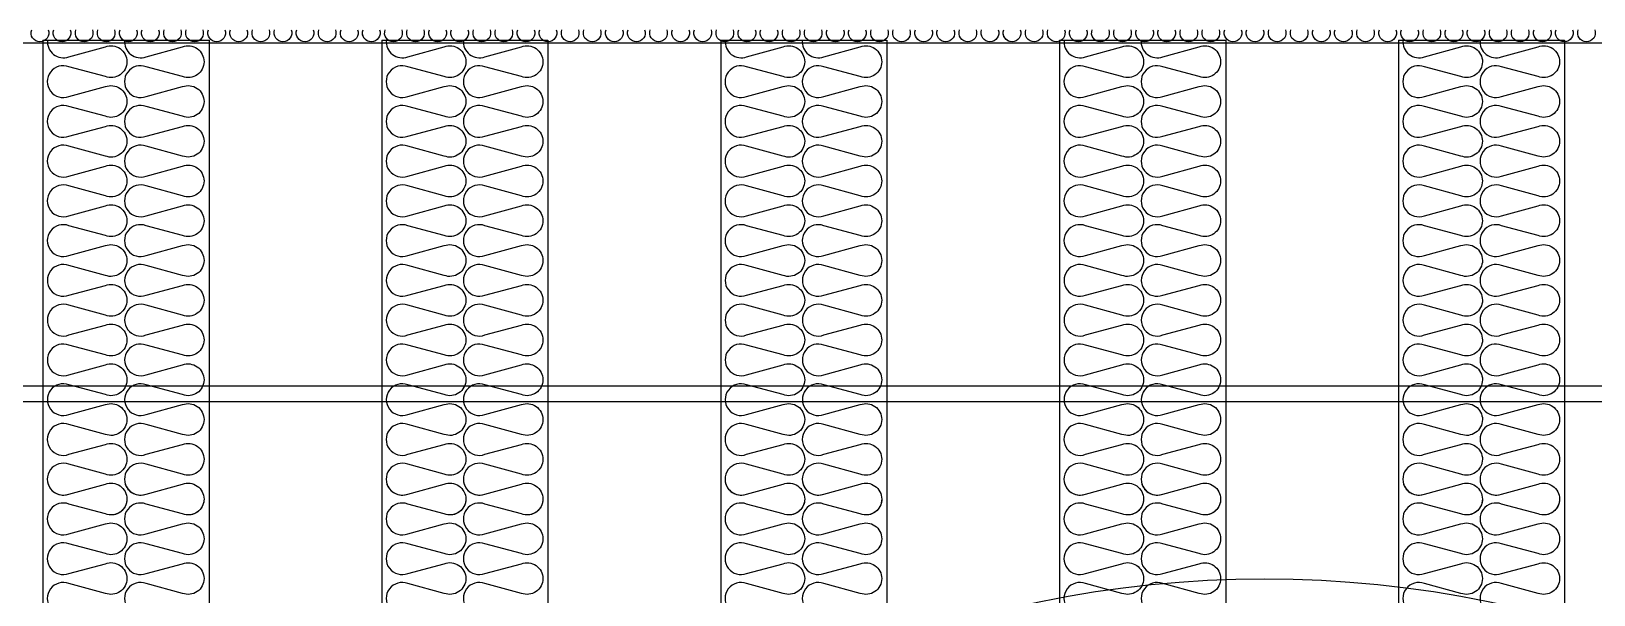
# Model space of a CAD drawing. Header units: millimetres. Extents: x 3692 to 33099, y 2878 to 23673.
# Drawn here: x 7715 to 9126, y 12062 to 12571 of the extents above; entities that cross this region are included whole.
import ezdxf

# ---------------------------------------------------------------- set-up
doc = ezdxf.new("R2010")
doc.units = ezdxf.units.MM
doc.layers.add('SMS', color=220, linetype='Continuous')
doc.layers.add('냉각탑', color=4, linetype='Continuous')

# ---------------------------------------------------------------- blocks, each defined once
blk = doc.blocks.new('A$C1FB73ED1')
blk.add_circle((1280, 1280), 1280)
blk = doc.blocks.new('3')
at = {"color": 7}
for p, q in [((10239.5, 12560.7), (7323.5, 12560.7)), ((7725.3, 12563.4), (7725.3, 9602.7)), ((7875.3, 12563.4), (7875.3, 9602.7)), ((8031.3, 12563.4), (8031.3, 9602.7)), ((8181.3, 12563.4), (8181.3, 9602.7)), ((8337.3, 12563.4), (8337.3, 9602.7)), ((8487.3, 12563.4), (8487.3, 9602.7)), ((8643.3, 12563.4), (8643.3, 9602.7)), ((8793.3, 12563.4), (8793.3, 9602.7)), ((8949.3, 12563.4), (8949.3, 9602.7)), ((9099.3, 12563.4), (9099.3, 9602.7))]:
    blk.add_line(p, q, dxfattribs=at)
for p, q in [((7725.3, 12563.4), (7875.3, 12563.4)), ((8031.3, 12563.4), (8181.3, 12563.4)), ((8337.3, 12563.4), (8487.3, 12563.4)), ((8643.3, 12563.4), (8793.3, 12563.4)), ((8949.3, 12563.4), (9099.3, 12563.4)), ((7533.7, 12251.2), (10131.2, 12251.2)), ((7472.7, 12237.1), (10131.2, 12237.1))]:
    blk.add_line(p, q)
at = {"layer": 'SMS', "color": 5}
for points in [[(8029.2, 12572.7, -0.524856), (8021.8, 12561.9, -0.524856), (8014.3, 12572.7)], [(8009.3, 12572.7, -0.524856), (8001.8, 12561.9, -0.524856), (7994.4, 12572.7)], [(7989.3, 12572.7, -0.524856), (7981.9, 12561.9, -0.524856), (7974.4, 12572.7)], [(7969.4, 12572.7, -0.524856), (7961.9, 12561.9, -0.524856), (7954.5, 12572.7)], [(7949.4, 12572.7, -0.524856), (7942, 12561.9, -0.524856), (7934.5, 12572.7)], [(7929.5, 12572.7, -0.524856), (7922, 12561.9, -0.524856), (7914.6, 12572.7)], [(7909.5, 12572.7, -0.524856), (7902.1, 12561.9, -0.524856), (7894.6, 12572.7)], [(7889.6, 12572.7, -0.524856), (7882.1, 12561.9, -0.524856), (7874.7, 12572.7)], [(7869.6, 12572.7, -0.524856), (7862.2, 12561.9, -0.524856), (7854.7, 12572.7)], [(7849.7, 12572.7, -0.524856), (7842.2, 12561.9, -0.524856), (7834.8, 12572.7)], [(7829.7, 12572.7, -0.524856), (7822.3, 12561.9, -0.524856), (7814.8, 12572.7)], [(7809.8, 12572.7, -0.524856), (7802.3, 12561.9, -0.524856), (7794.9, 12572.7)], [(7789.8, 12572.7, -0.524856), (7782.4, 12561.9, -0.524856), (7774.9, 12572.7)], [(7769.9, 12572.7, -0.524856), (7762.4, 12561.9, -0.524856), (7755, 12572.7)], [(7749.9, 12572.7, -0.524856), (7742.5, 12561.9, -0.524856), (7735, 12572.7)], [(7730, 12572.7, -0.524856), (7722.5, 12561.9, -0.524856), (7715.1, 12572.7)], [(8607.8, 12572.7, -0.524856), (8600.3, 12561.9, -0.524856), (8592.9, 12572.7)], [(8587.8, 12572.7, -0.524856), (8580.4, 12561.9, -0.524856), (8572.9, 12572.7)], [(8567.9, 12572.7, -0.524856), (8560.4, 12561.9, -0.524856), (8553, 12572.7)], [(8547.9, 12572.7, -0.524856), (8540.5, 12561.9, -0.524856), (8533, 12572.7)], [(8528, 12572.7, -0.524856), (8520.5, 12561.9, -0.524856), (8513.1, 12572.7)], [(8508, 12572.7, -0.524856), (8500.6, 12561.9, -0.524856), (8493.1, 12572.7)], [(8488.1, 12572.7, -0.524856), (8480.6, 12561.9, -0.524856), (8473.2, 12572.7)], [(8468.1, 12572.7, -0.524856), (8460.7, 12561.9, -0.524856), (8453.2, 12572.7)], [(8448.2, 12572.7, -0.524856), (8440.7, 12561.9, -0.524856), (8433.3, 12572.7)], [(8428.2, 12572.7, -0.524856), (8420.8, 12561.9, -0.524856), (8413.3, 12572.7)], [(8408.3, 12572.7, -0.524856), (8400.8, 12561.9, -0.524856), (8393.4, 12572.7)], [(8388.3, 12572.7, -0.524856), (8380.9, 12561.9, -0.524856), (8373.4, 12572.7)], [(8368.4, 12572.7, -0.524856), (8360.9, 12561.9, -0.524856), (8353.5, 12572.7)], [(8348.4, 12572.7, -0.524856), (8341, 12561.9, -0.524856), (8333.5, 12572.7)], [(8328.5, 12572.7, -0.524856), (8321, 12561.9, -0.524856), (8313.6, 12572.7)], [(8308.5, 12572.7, -0.524856), (8301.1, 12561.9, -0.524856), (8293.6, 12572.7)], [(8288.6, 12572.7, -0.524856), (8281.1, 12561.9, -0.524856), (8273.7, 12572.7)], [(8268.6, 12572.7, -0.524856), (8261.2, 12561.9, -0.524856), (8253.7, 12572.7)], [(8248.7, 12572.7, -0.524856), (8241.2, 12561.9, -0.524856), (8233.8, 12572.7)], [(8228.7, 12572.7, -0.524856), (8221.3, 12561.9, -0.524856), (8213.8, 12572.7)], [(8208.8, 12572.7, -0.524856), (8201.3, 12561.9, -0.524856), (8193.9, 12572.7)], [(8188.8, 12572.7, -0.524856), (8181.4, 12561.9, -0.524856), (8173.9, 12572.7)], [(8168.9, 12572.7, -0.524856), (8161.4, 12561.9, -0.524856), (8154, 12572.7)], [(8148.9, 12572.7, -0.524856), (8141.5, 12561.9, -0.524856), (8134, 12572.7)], [(8129, 12572.7, -0.524856), (8121.5, 12561.9, -0.524856), (8114.1, 12572.7)], [(8109, 12572.7, -0.524856), (8101.6, 12561.9, -0.524856), (8094.1, 12572.7)], [(8089.1, 12572.7, -0.524856), (8081.6, 12561.9, -0.524856), (8074.2, 12572.7)], [(8069.1, 12572.7, -0.524856), (8061.7, 12561.9, -0.524856), (8054.2, 12572.7)], [(8049.2, 12572.7, -0.524856), (8041.7, 12561.9, -0.524856), (8034.3, 12572.7)], [(8029.2, 12572.7, -0.524856), (8021.8, 12561.9, -0.417249), (8013.8, 12569.9)], [(9126.5, 12572.7, -0.524856), (9119, 12561.9, -0.524856), (9111.6, 12572.7)], [(9106.5, 12572.7, -0.524856), (9099.1, 12561.9, -0.524856), (9091.6, 12572.7)], [(9086.6, 12572.7, -0.524856), (9079.1, 12561.9, -0.524856), (9071.7, 12572.7)], [(9066.6, 12572.7, -0.524856), (9059.2, 12561.9, -0.524856), (9051.7, 12572.7)], [(9046.7, 12572.7, -0.524856), (9039.2, 12561.9, -0.524856), (9031.8, 12572.7)], [(9026.7, 12572.7, -0.524856), (9019.3, 12561.9, -0.524856), (9011.8, 12572.7)], [(9006.8, 12572.7, -0.524856), (8999.3, 12561.9, -0.524856), (8991.9, 12572.7)], [(8986.8, 12572.7, -0.524856), (8979.4, 12561.9, -0.524856), (8971.9, 12572.7)], [(8966.9, 12572.7, -0.524856), (8959.4, 12561.9, -0.524856), (8952, 12572.7)], [(8946.9, 12572.7, -0.524856), (8939.5, 12561.9, -0.524856), (8932, 12572.7)], [(8927, 12572.7, -0.524856), (8919.5, 12561.9, -0.524856), (8912.1, 12572.7)], [(8907, 12572.7, -0.524856), (8899.6, 12561.9, -0.524856), (8892.1, 12572.7)], [(8887.1, 12572.7, -0.524856), (8879.6, 12561.9, -0.524856), (8872.2, 12572.7)], [(8867.1, 12572.7, -0.524856), (8859.7, 12561.9, -0.524856), (8852.2, 12572.7)], [(8847.2, 12572.7, -0.524856), (8839.7, 12561.9, -0.524856), (8832.3, 12572.7)], [(8827.2, 12572.7, -0.524856), (8819.8, 12561.9, -0.524856), (8812.3, 12572.7)], [(8807.3, 12572.7, -0.524856), (8799.8, 12561.9, -0.524856), (8792.4, 12572.7)], [(8787.3, 12572.7, -0.524856), (8779.9, 12561.9, -0.524856), (8772.4, 12572.7)], [(8767.4, 12572.7, -0.524856), (8759.9, 12561.9, -0.524856), (8752.5, 12572.7)], [(8747.4, 12572.7, -0.524856), (8740, 12561.9, -0.524856), (8732.5, 12572.7)], [(8727.5, 12572.7, -0.524856), (8720, 12561.9, -0.524856), (8712.6, 12572.7)], [(8707.5, 12572.7, -0.524856), (8700.1, 12561.9, -0.524856), (8692.6, 12572.7)], [(8687.6, 12572.7, -0.524856), (8680.1, 12561.9, -0.524856), (8672.7, 12572.7)], [(8667.6, 12572.7, -0.524856), (8660.2, 12561.9, -0.524856), (8652.7, 12572.7)], [(8647.7, 12572.7, -0.524856), (8640.2, 12561.9, -0.524856), (8632.8, 12572.7)], [(8627.7, 12572.7, -0.524856), (8620.3, 12561.9, -0.524856), (8612.8, 12572.7)], [(8607.8, 12572.7, -0.524856), (8600.3, 12561.9, -0.417249), (8592.4, 12569.9)], [(7729.4, 12563.4, 0.560142), (7748.7, 12548.4), (7781.6, 12557.4, -0.524856), (7801.1, 12543.9, -0.524856), (7781.6, 12530.5), (7748.7, 12539.4, 1.449198), (7748.7, 12512.5), (7781.6, 12521.4, -0.524856), (7801.1, 12508, -0.524856), (7781.6, 12494.6), (7748.7, 12503.5, 1.449198), (7748.7, 12476.6), (7781.6, 12485.5, -0.524856), (7801.1, 12472.1, -0.524856), (7781.6, 12458.7), (7748.7, 12467.6, 1.449198), (7748.7, 12440.7), (7781.6, 12449.6, -0.524856), (7801.1, 12436.2, -0.524856), (7781.6, 12422.8), (7748.7, 12431.7, 1.449198), (7748.7, 12404.8), (7781.6, 12413.7, -0.524856), (7801.1, 12400.3, -0.524856), (7781.6, 12386.9), (7748.7, 12395.8, 1.449198), (7748.7, 12368.9), (7781.6, 12377.8, -0.524856), (7801.1, 12364.4, -0.524856), (7781.6, 12350.9), (7748.7, 12359.8, 1.449198), (7748.7, 12333), (7781.6, 12341.9, -0.524856), (7801.1, 12328.5, -0.524856), (7781.6, 12315), (7748.7, 12323.9, 1.449198), (7748.7, 12297.1), (7781.6, 12306, -0.524856), (7801.1, 12292.6, -0.524856), (7781.6, 12279.1), (7748.7, 12288, 1.449198), (7748.7, 12261.2), (7781.6, 12270.1, -0.524856), (7801.1, 12256.6, -0.524856), (7781.6, 12243.2), (7748.7, 12252.1, 1.449198), (7748.7, 12225.3), (7781.6, 12234.2, -0.524856), (7801.1, 12220.7, -0.524856), (7781.6, 12207.3), (7748.7, 12216.2, 1.449198), (7748.7, 12189.3), (7781.6, 12198.3, -0.524856), (7801.1, 12184.8, -0.524856), (7781.6, 12171.4), (7748.7, 12180.3, 1.449198), (7748.7, 12153.4), (7781.6, 12162.3, -0.524856), (7801.1, 12148.9, -0.417249), (7786.6, 12134.5)], [(7799, 12563.4, 0.560142), (7818.4, 12548.4), (7851.3, 12557.4, -0.524856), (7870.7, 12543.9, -0.524856), (7851.3, 12530.5), (7818.4, 12539.4, 1.449198), (7818.4, 12512.5), (7851.3, 12521.4, -0.524856), (7870.7, 12508, -0.524856), (7851.3, 12494.6), (7818.4, 12503.5, 1.449198), (7818.4, 12476.6), (7851.3, 12485.5, -0.524856), (7870.7, 12472.1, -0.524856), (7851.3, 12458.7), (7818.4, 12467.6, 1.449198), (7818.4, 12440.7), (7851.3, 12449.6, -0.524856), (7870.7, 12436.2, -0.524856), (7851.3, 12422.8), (7818.4, 12431.7, 1.449198), (7818.4, 12404.8), (7851.3, 12413.7, -0.524856), (7870.7, 12400.3, -0.524856), (7851.3, 12386.9), (7818.4, 12395.8, 1.449198), (7818.4, 12368.9), (7851.3, 12377.8, -0.524856), (7870.7, 12364.4, -0.524856), (7851.3, 12350.9), (7818.4, 12359.8, 1.449198), (7818.4, 12333), (7851.3, 12341.9, -0.524856), (7870.7, 12328.5, -0.524856), (7851.3, 12315), (7818.4, 12323.9, 1.449198), (7818.4, 12297.1), (7851.3, 12306, -0.524856), (7870.7, 12292.6, -0.524856), (7851.3, 12279.1), (7818.4, 12288, 1.449198), (7818.4, 12261.2), (7851.3, 12270.1, -0.524856), (7870.7, 12256.6, -0.524856), (7851.3, 12243.2), (7818.4, 12252.1, 1.449198), (7818.4, 12225.3), (7851.3, 12234.2, -0.524856), (7870.7, 12220.7, -0.524856), (7851.3, 12207.3), (7818.4, 12216.2, 1.449198), (7818.4, 12189.3), (7851.3, 12198.3, -0.524856), (7870.7, 12184.8, -0.524856), (7851.3, 12171.4), (7818.4, 12180.3, 1.449198), (7818.4, 12153.4), (7851.3, 12162.3, -0.524856), (7870.7, 12148.9, -0.417249), (7856.2, 12134.5)], [(8035.4, 12563.4, 0.560142), (8054.7, 12548.4), (8087.6, 12557.4, -0.524856), (8107.1, 12543.9, -0.524856), (8087.6, 12530.5), (8054.7, 12539.4, 1.449198), (8054.7, 12512.5), (8087.6, 12521.4, -0.524856), (8107.1, 12508, -0.524856), (8087.6, 12494.6), (8054.7, 12503.5, 1.449198), (8054.7, 12476.6), (8087.6, 12485.5, -0.524856), (8107.1, 12472.1, -0.524856), (8087.6, 12458.7), (8054.7, 12467.6, 1.449198), (8054.7, 12440.7), (8087.6, 12449.6, -0.524856), (8107.1, 12436.2, -0.524856), (8087.6, 12422.8), (8054.7, 12431.7, 1.449198), (8054.7, 12404.8), (8087.6, 12413.7, -0.524856), (8107.1, 12400.3, -0.524856), (8087.6, 12386.9), (8054.7, 12395.8, 1.449198), (8054.7, 12368.9), (8087.6, 12377.8, -0.524856), (8107.1, 12364.4, -0.524856), (8087.6, 12350.9), (8054.7, 12359.8, 1.449198), (8054.7, 12333), (8087.6, 12341.9, -0.524856), (8107.1, 12328.5, -0.524856), (8087.6, 12315), (8054.7, 12323.9, 1.449198), (8054.7, 12297.1), (8087.6, 12306, -0.524856), (8107.1, 12292.6, -0.524856), (8087.6, 12279.1), (8054.7, 12288, 1.449198), (8054.7, 12261.2), (8087.6, 12270.1, -0.524856), (8107.1, 12256.6, -0.524856), (8087.6, 12243.2), (8054.7, 12252.1, 1.449198), (8054.7, 12225.3), (8087.6, 12234.2, -0.524856), (8107.1, 12220.7, -0.524856), (8087.6, 12207.3), (8054.7, 12216.2, 1.449198), (8054.7, 12189.3), (8087.6, 12198.3, -0.524856), (8107.1, 12184.8, -0.524856), (8087.6, 12171.4), (8054.7, 12180.3, 1.449198), (8054.7, 12153.4), (8087.6, 12162.3, -0.524856), (8107.1, 12148.9, -0.417249), (8092.6, 12134.5)], [(8105, 12563.4, 0.560142), (8124.4, 12548.4), (8157.3, 12557.4, -0.524856), (8176.7, 12543.9, -0.524856), (8157.3, 12530.5), (8124.4, 12539.4, 1.449198), (8124.4, 12512.5), (8157.3, 12521.4, -0.524856), (8176.7, 12508, -0.524856), (8157.3, 12494.6), (8124.4, 12503.5, 1.449198), (8124.4, 12476.6), (8157.3, 12485.5, -0.524856), (8176.7, 12472.1, -0.524856), (8157.3, 12458.7), (8124.4, 12467.6, 1.449198), (8124.4, 12440.7), (8157.3, 12449.6, -0.524856), (8176.7, 12436.2, -0.524856), (8157.3, 12422.8), (8124.4, 12431.7, 1.449198), (8124.4, 12404.8), (8157.3, 12413.7, -0.524856), (8176.7, 12400.3, -0.524856), (8157.3, 12386.9), (8124.4, 12395.8, 1.449198), (8124.4, 12368.9), (8157.3, 12377.8, -0.524856), (8176.7, 12364.4, -0.524856), (8157.3, 12350.9), (8124.4, 12359.8, 1.449198), (8124.4, 12333), (8157.3, 12341.9, -0.524856), (8176.7, 12328.5, -0.524856), (8157.3, 12315), (8124.4, 12323.9, 1.449198), (8124.4, 12297.1), (8157.3, 12306, -0.524856), (8176.7, 12292.6, -0.524856), (8157.3, 12279.1), (8124.4, 12288, 1.449198), (8124.4, 12261.2), (8157.3, 12270.1, -0.524856), (8176.7, 12256.6, -0.524856), (8157.3, 12243.2), (8124.4, 12252.1, 1.449198), (8124.4, 12225.3), (8157.3, 12234.2, -0.524856), (8176.7, 12220.7, -0.524856), (8157.3, 12207.3), (8124.4, 12216.2, 1.449198), (8124.4, 12189.3), (8157.3, 12198.3, -0.524856), (8176.7, 12184.8, -0.524856), (8157.3, 12171.4), (8124.4, 12180.3, 1.449198), (8124.4, 12153.4), (8157.3, 12162.3, -0.524856), (8176.7, 12148.9, -0.417249), (8162.2, 12134.5)], [(8341.4, 12563.4, 0.560142), (8360.7, 12548.4), (8393.6, 12557.4, -0.524856), (8413.1, 12543.9, -0.524856), (8393.6, 12530.5), (8360.7, 12539.4, 1.449198), (8360.7, 12512.5), (8393.6, 12521.4, -0.524856), (8413.1, 12508, -0.524856), (8393.6, 12494.6), (8360.7, 12503.5, 1.449198), (8360.7, 12476.6), (8393.6, 12485.5, -0.524856), (8413.1, 12472.1, -0.524856), (8393.6, 12458.7), (8360.7, 12467.6, 1.449198), (8360.7, 12440.7), (8393.6, 12449.6, -0.524856), (8413.1, 12436.2, -0.524856), (8393.6, 12422.8), (8360.7, 12431.7, 1.449198), (8360.7, 12404.8), (8393.6, 12413.7, -0.524856), (8413.1, 12400.3, -0.524856), (8393.6, 12386.9), (8360.7, 12395.8, 1.449198), (8360.7, 12368.9), (8393.6, 12377.8, -0.524856), (8413.1, 12364.4, -0.524856), (8393.6, 12350.9), (8360.7, 12359.8, 1.449198), (8360.7, 12333), (8393.6, 12341.9, -0.524856), (8413.1, 12328.5, -0.524856), (8393.6, 12315), (8360.7, 12323.9, 1.449198), (8360.7, 12297.1), (8393.6, 12306, -0.524856), (8413.1, 12292.6, -0.524856), (8393.6, 12279.1), (8360.7, 12288, 1.449198), (8360.7, 12261.2), (8393.6, 12270.1, -0.524856), (8413.1, 12256.6, -0.524856), (8393.6, 12243.2), (8360.7, 12252.1, 1.449198), (8360.7, 12225.3), (8393.6, 12234.2, -0.524856), (8413.1, 12220.7, -0.524856), (8393.6, 12207.3), (8360.7, 12216.2, 1.449198), (8360.7, 12189.3), (8393.6, 12198.3, -0.524856), (8413.1, 12184.8, -0.524856), (8393.6, 12171.4), (8360.7, 12180.3, 1.449198), (8360.7, 12153.4), (8393.6, 12162.3, -0.524856), (8413.1, 12148.9, -0.417249), (8398.6, 12134.5)], [(8411, 12563.4, 0.560142), (8430.4, 12548.4), (8463.3, 12557.4, -0.524856), (8482.7, 12543.9, -0.524856), (8463.3, 12530.5), (8430.4, 12539.4, 1.449198), (8430.4, 12512.5), (8463.3, 12521.4, -0.524856), (8482.7, 12508, -0.524856), (8463.3, 12494.6), (8430.4, 12503.5, 1.449198), (8430.4, 12476.6), (8463.3, 12485.5, -0.524856), (8482.7, 12472.1, -0.524856), (8463.3, 12458.7), (8430.4, 12467.6, 1.449198), (8430.4, 12440.7), (8463.3, 12449.6, -0.524856), (8482.7, 12436.2, -0.524856), (8463.3, 12422.8), (8430.4, 12431.7, 1.449198), (8430.4, 12404.8), (8463.3, 12413.7, -0.524856), (8482.7, 12400.3, -0.524856), (8463.3, 12386.9), (8430.4, 12395.8, 1.449198), (8430.4, 12368.9), (8463.3, 12377.8, -0.524856), (8482.7, 12364.4, -0.524856), (8463.3, 12350.9), (8430.4, 12359.8, 1.449198), (8430.4, 12333), (8463.3, 12341.9, -0.524856), (8482.7, 12328.5, -0.524856), (8463.3, 12315), (8430.4, 12323.9, 1.449198), (8430.4, 12297.1), (8463.3, 12306, -0.524856), (8482.7, 12292.6, -0.524856), (8463.3, 12279.1), (8430.4, 12288, 1.449198), (8430.4, 12261.2), (8463.3, 12270.1, -0.524856), (8482.7, 12256.6, -0.524856), (8463.3, 12243.2), (8430.4, 12252.1, 1.449198), (8430.4, 12225.3), (8463.3, 12234.2, -0.524856), (8482.7, 12220.7, -0.524856), (8463.3, 12207.3), (8430.4, 12216.2, 1.449198), (8430.4, 12189.3), (8463.3, 12198.3, -0.524856), (8482.7, 12184.8, -0.524856), (8463.3, 12171.4), (8430.4, 12180.3, 1.449198), (8430.4, 12153.4), (8463.3, 12162.3, -0.524856), (8482.7, 12148.9, -0.417249), (8468.2, 12134.5)], [(8647.4, 12563.4, 0.560142), (8666.7, 12548.4), (8699.6, 12557.4, -0.524856), (8719.1, 12543.9, -0.524856), (8699.6, 12530.5), (8666.7, 12539.4, 1.449198), (8666.7, 12512.5), (8699.6, 12521.4, -0.524856), (8719.1, 12508, -0.524856), (8699.6, 12494.6), (8666.7, 12503.5, 1.449198), (8666.7, 12476.6), (8699.6, 12485.5, -0.524856), (8719.1, 12472.1, -0.524856), (8699.6, 12458.7), (8666.7, 12467.6, 1.449198), (8666.7, 12440.7), (8699.6, 12449.6, -0.524856), (8719.1, 12436.2, -0.524856), (8699.6, 12422.8), (8666.7, 12431.7, 1.449198), (8666.7, 12404.8), (8699.6, 12413.7, -0.524856), (8719.1, 12400.3, -0.524856), (8699.6, 12386.9), (8666.7, 12395.8, 1.449198), (8666.7, 12368.9), (8699.6, 12377.8, -0.524856), (8719.1, 12364.4, -0.524856), (8699.6, 12350.9), (8666.7, 12359.8, 1.449198), (8666.7, 12333), (8699.6, 12341.9, -0.524856), (8719.1, 12328.5, -0.524856), (8699.6, 12315), (8666.7, 12323.9, 1.449198), (8666.7, 12297.1), (8699.6, 12306, -0.524856), (8719.1, 12292.6, -0.524856), (8699.6, 12279.1), (8666.7, 12288, 1.449198), (8666.7, 12261.2), (8699.6, 12270.1, -0.524856), (8719.1, 12256.6, -0.524856), (8699.6, 12243.2), (8666.7, 12252.1, 1.449198), (8666.7, 12225.3), (8699.6, 12234.2, -0.524856), (8719.1, 12220.7, -0.524856), (8699.6, 12207.3), (8666.7, 12216.2, 1.449198), (8666.7, 12189.3), (8699.6, 12198.3, -0.524856), (8719.1, 12184.8, -0.524856), (8699.6, 12171.4), (8666.7, 12180.3, 1.449198), (8666.7, 12153.4), (8699.6, 12162.3, -0.524856), (8719.1, 12148.9, -0.417249), (8704.6, 12134.5)], [(8717, 12563.4, 0.560142), (8736.4, 12548.4), (8769.3, 12557.4, -0.524856), (8788.7, 12543.9, -0.524856), (8769.3, 12530.5), (8736.4, 12539.4, 1.449198), (8736.4, 12512.5), (8769.3, 12521.4, -0.524856), (8788.7, 12508, -0.524856), (8769.3, 12494.6), (8736.4, 12503.5, 1.449198), (8736.4, 12476.6), (8769.3, 12485.5, -0.524856), (8788.7, 12472.1, -0.524856), (8769.3, 12458.7), (8736.4, 12467.6, 1.449198), (8736.4, 12440.7), (8769.3, 12449.6, -0.524856), (8788.7, 12436.2, -0.524856), (8769.3, 12422.8), (8736.4, 12431.7, 1.449198), (8736.4, 12404.8), (8769.3, 12413.7, -0.524856), (8788.7, 12400.3, -0.524856), (8769.3, 12386.9), (8736.4, 12395.8, 1.449198), (8736.4, 12368.9), (8769.3, 12377.8, -0.524856), (8788.7, 12364.4, -0.524856), (8769.3, 12350.9), (8736.4, 12359.8, 1.449198), (8736.4, 12333), (8769.3, 12341.9, -0.524856), (8788.7, 12328.5, -0.524856), (8769.3, 12315), (8736.4, 12323.9, 1.449198), (8736.4, 12297.1), (8769.3, 12306, -0.524856), (8788.7, 12292.6, -0.524856), (8769.3, 12279.1), (8736.4, 12288, 1.449198), (8736.4, 12261.2), (8769.3, 12270.1, -0.524856), (8788.7, 12256.6, -0.524856), (8769.3, 12243.2), (8736.4, 12252.1, 1.449198), (8736.4, 12225.3), (8769.3, 12234.2, -0.524856), (8788.7, 12220.7, -0.524856), (8769.3, 12207.3), (8736.4, 12216.2, 1.449198), (8736.4, 12189.3), (8769.3, 12198.3, -0.524856), (8788.7, 12184.8, -0.524856), (8769.3, 12171.4), (8736.4, 12180.3, 1.449198), (8736.4, 12153.4), (8769.3, 12162.3, -0.524856), (8788.7, 12148.9, -0.417249), (8774.2, 12134.5)], [(8953.4, 12563.4, 0.560142), (8972.7, 12548.4), (9005.6, 12557.4, -0.524856), (9025.1, 12543.9, -0.524856), (9005.6, 12530.5), (8972.7, 12539.4, 1.449198), (8972.7, 12512.5), (9005.6, 12521.4, -0.524856), (9025.1, 12508, -0.524856), (9005.6, 12494.6), (8972.7, 12503.5, 1.449198), (8972.7, 12476.6), (9005.6, 12485.5, -0.524856), (9025.1, 12472.1, -0.524856), (9005.6, 12458.7), (8972.7, 12467.6, 1.449198), (8972.7, 12440.7), (9005.6, 12449.6, -0.524856), (9025.1, 12436.2, -0.524856), (9005.6, 12422.8), (8972.7, 12431.7, 1.449198), (8972.7, 12404.8), (9005.6, 12413.7, -0.524856), (9025.1, 12400.3, -0.524856), (9005.6, 12386.9), (8972.7, 12395.8, 1.449198), (8972.7, 12368.9), (9005.6, 12377.8, -0.524856), (9025.1, 12364.4, -0.524856), (9005.6, 12350.9), (8972.7, 12359.8, 1.449198), (8972.7, 12333), (9005.6, 12341.9, -0.524856), (9025.1, 12328.5, -0.524856), (9005.6, 12315), (8972.7, 12323.9, 1.449198), (8972.7, 12297.1), (9005.6, 12306, -0.524856), (9025.1, 12292.6, -0.524856), (9005.6, 12279.1), (8972.7, 12288, 1.449198), (8972.7, 12261.2), (9005.6, 12270.1, -0.524856), (9025.1, 12256.6, -0.524856), (9005.6, 12243.2), (8972.7, 12252.1, 1.449198), (8972.7, 12225.3), (9005.6, 12234.2, -0.524856), (9025.1, 12220.7, -0.524856), (9005.6, 12207.3), (8972.7, 12216.2, 1.449198), (8972.7, 12189.3), (9005.6, 12198.3, -0.524856), (9025.1, 12184.8, -0.524856), (9005.6, 12171.4), (8972.7, 12180.3, 1.449198), (8972.7, 12153.4), (9005.6, 12162.3, -0.524856), (9025.1, 12148.9, -0.417249), (9010.6, 12134.5)], [(9023, 12563.4, 0.560142), (9042.4, 12548.4), (9075.3, 12557.4, -0.524856), (9094.7, 12543.9, -0.524856), (9075.3, 12530.5), (9042.4, 12539.4, 1.449198), (9042.4, 12512.5), (9075.3, 12521.4, -0.524856), (9094.7, 12508, -0.524856), (9075.3, 12494.6), (9042.4, 12503.5, 1.449198), (9042.4, 12476.6), (9075.3, 12485.5, -0.524856), (9094.7, 12472.1, -0.524856), (9075.3, 12458.7), (9042.4, 12467.6, 1.449198), (9042.4, 12440.7), (9075.3, 12449.6, -0.524856), (9094.7, 12436.2, -0.524856), (9075.3, 12422.8), (9042.4, 12431.7, 1.449198), (9042.4, 12404.8), (9075.3, 12413.7, -0.524856), (9094.7, 12400.3, -0.524856), (9075.3, 12386.9), (9042.4, 12395.8, 1.449198), (9042.4, 12368.9), (9075.3, 12377.8, -0.524856), (9094.7, 12364.4, -0.524856), (9075.3, 12350.9), (9042.4, 12359.8, 1.449198), (9042.4, 12333), (9075.3, 12341.9, -0.524856), (9094.7, 12328.5, -0.524856), (9075.3, 12315), (9042.4, 12323.9, 1.449198), (9042.4, 12297.1), (9075.3, 12306, -0.524856), (9094.7, 12292.6, -0.524856), (9075.3, 12279.1), (9042.4, 12288, 1.449198), (9042.4, 12261.2), (9075.3, 12270.1, -0.524856), (9094.7, 12256.6, -0.524856), (9075.3, 12243.2), (9042.4, 12252.1, 1.449198), (9042.4, 12225.3), (9075.3, 12234.2, -0.524856), (9094.7, 12220.7, -0.524856), (9075.3, 12207.3), (9042.4, 12216.2, 1.449198), (9042.4, 12189.3), (9075.3, 12198.3, -0.524856), (9094.7, 12184.8, -0.524856), (9075.3, 12171.4), (9042.4, 12180.3, 1.449198), (9042.4, 12153.4), (9075.3, 12162.3, -0.524856), (9094.7, 12148.9, -0.417249), (9080.2, 12134.5)], [(7729.7, 12163.3, 0.446849), (7748.7, 12153.4), (7781.6, 12162.3, -0.524856), (7801.1, 12148.9, -0.524856), (7781.6, 12135.5), (7748.7, 12144.4, 1.449198), (7748.7, 12117.5), (7781.6, 12126.4, -0.524856), (7801.1, 12113, -0.524856), (7781.6, 12099.6), (7748.7, 12108.5, 1.449198), (7748.7, 12081.6), (7781.6, 12090.5, -0.524856), (7801.1, 12077.1, -0.524856), (7781.6, 12063.7), (7748.7, 12072.6, 1.449198), (7748.7, 12045.7)], [(7799.4, 12163.3, 0.446849), (7818.4, 12153.4), (7851.3, 12162.3, -0.524856), (7870.7, 12148.9, -0.524856), (7851.3, 12135.5), (7818.4, 12144.4, 1.449198), (7818.4, 12117.5), (7851.3, 12126.4, -0.524856), (7870.7, 12113, -0.524856), (7851.3, 12099.6), (7818.4, 12108.5, 1.449198), (7818.4, 12081.6), (7851.3, 12090.5, -0.524856), (7870.7, 12077.1, -0.524856), (7851.3, 12063.7), (7818.4, 12072.6, 1.449198), (7818.4, 12045.7)], [(8035.7, 12163.3, 0.446849), (8054.7, 12153.4), (8087.6, 12162.3, -0.524856), (8107.1, 12148.9, -0.524856), (8087.6, 12135.5), (8054.7, 12144.4, 1.449198), (8054.7, 12117.5), (8087.6, 12126.4, -0.524856), (8107.1, 12113, -0.524856), (8087.6, 12099.6), (8054.7, 12108.5, 1.449198), (8054.7, 12081.6), (8087.6, 12090.5, -0.524856), (8107.1, 12077.1, -0.524856), (8087.6, 12063.7), (8054.7, 12072.6, 1.449198), (8054.7, 12045.7)], [(8105.4, 12163.3, 0.446849), (8124.4, 12153.4), (8157.3, 12162.3, -0.524856), (8176.7, 12148.9, -0.524856), (8157.3, 12135.5), (8124.4, 12144.4, 1.449198), (8124.4, 12117.5), (8157.3, 12126.4, -0.524856), (8176.7, 12113, -0.524856), (8157.3, 12099.6), (8124.4, 12108.5, 1.449198), (8124.4, 12081.6), (8157.3, 12090.5, -0.524856), (8176.7, 12077.1, -0.524856), (8157.3, 12063.7), (8124.4, 12072.6, 1.449198), (8124.4, 12045.7)], [(8341.7, 12163.3, 0.446849), (8360.7, 12153.4), (8393.6, 12162.3, -0.524856), (8413.1, 12148.9, -0.524856), (8393.6, 12135.5), (8360.7, 12144.4, 1.449198), (8360.7, 12117.5), (8393.6, 12126.4, -0.524856), (8413.1, 12113, -0.524856), (8393.6, 12099.6), (8360.7, 12108.5, 1.449198), (8360.7, 12081.6), (8393.6, 12090.5, -0.524856), (8413.1, 12077.1, -0.524856), (8393.6, 12063.7), (8360.7, 12072.6, 1.449198), (8360.7, 12045.7)], [(8411.4, 12163.3, 0.446849), (8430.4, 12153.4), (8463.3, 12162.3, -0.524856), (8482.7, 12148.9, -0.524856), (8463.3, 12135.5), (8430.4, 12144.4, 1.449198), (8430.4, 12117.5), (8463.3, 12126.4, -0.524856), (8482.7, 12113, -0.524856), (8463.3, 12099.6), (8430.4, 12108.5, 1.449198), (8430.4, 12081.6), (8463.3, 12090.5, -0.524856), (8482.7, 12077.1, -0.524856), (8463.3, 12063.7), (8430.4, 12072.6, 1.449198), (8430.4, 12045.7)], [(8647.7, 12163.3, 0.446849), (8666.7, 12153.4), (8699.6, 12162.3, -0.524856), (8719.1, 12148.9, -0.524856), (8699.6, 12135.5), (8666.7, 12144.4, 1.449198), (8666.7, 12117.5), (8699.6, 12126.4, -0.524856), (8719.1, 12113, -0.524856), (8699.6, 12099.6), (8666.7, 12108.5, 1.449198), (8666.7, 12081.6), (8699.6, 12090.5, -0.524856), (8719.1, 12077.1, -0.524856), (8699.6, 12063.7), (8666.7, 12072.6, 1.449198), (8666.7, 12045.7)], [(8717.4, 12163.3, 0.446849), (8736.4, 12153.4), (8769.3, 12162.3, -0.524856), (8788.7, 12148.9, -0.524856), (8769.3, 12135.5), (8736.4, 12144.4, 1.449198), (8736.4, 12117.5), (8769.3, 12126.4, -0.524856), (8788.7, 12113, -0.524856), (8769.3, 12099.6), (8736.4, 12108.5, 1.449198), (8736.4, 12081.6), (8769.3, 12090.5, -0.524856), (8788.7, 12077.1, -0.524856), (8769.3, 12063.7), (8736.4, 12072.6, 1.449198), (8736.4, 12045.7)], [(8953.7, 12163.3, 0.446849), (8972.7, 12153.4), (9005.6, 12162.3, -0.524856), (9025.1, 12148.9, -0.524856), (9005.6, 12135.5), (8972.7, 12144.4, 1.449198), (8972.7, 12117.5), (9005.6, 12126.4, -0.524856), (9025.1, 12113, -0.524856), (9005.6, 12099.6), (8972.7, 12108.5, 1.449198), (8972.7, 12081.6), (9005.6, 12090.5, -0.524856), (9025.1, 12077.1, -0.524856), (9005.6, 12063.7), (8972.7, 12072.6, 1.449198), (8972.7, 12045.7)], [(9023.4, 12163.3, 0.446849), (9042.4, 12153.4), (9075.3, 12162.3, -0.524856), (9094.7, 12148.9, -0.524856), (9075.3, 12135.5), (9042.4, 12144.4, 1.449198), (9042.4, 12117.5), (9075.3, 12126.4, -0.524856), (9094.7, 12113, -0.524856), (9075.3, 12099.6), (9042.4, 12108.5, 1.449198), (9042.4, 12081.6), (9075.3, 12090.5, -0.524856), (9094.7, 12077.1, -0.524856), (9075.3, 12063.7), (9042.4, 12072.6, 1.449198), (9042.4, 12045.7)]]:
    blk.add_lwpolyline(points, format="xyb", dxfattribs=at)
at = {"layer": '냉각탑', "xscale": 0.7829768747821867, "yscale": 0.7829768747821867, "zscale": 0.7829768747821867}
blk.add_blockref('A$C1FB73ED1', (7826.1, 10072.4), dxfattribs=at)

msp = doc.modelspace()

# ---------------------------------------------------------------- block references
msp.add_blockref('3', (0, 0))

doc.saveas('drawing.dxf')
